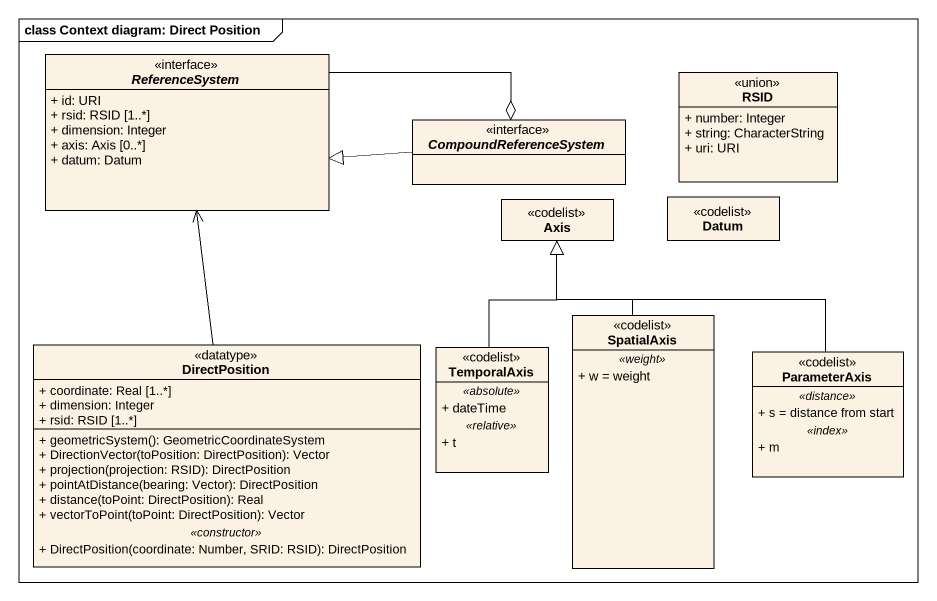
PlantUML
@startuml
mainframe class Context diagram: Direct Position
hide circle
hide empty members
skinparam classAttributeIconSize 0
interface ReferenceSystem {
  + id: URI
  + rsid: RSID [1..*]
  + dimension: Integer
  + axis: Axis [0..*]
  + datum: Datum
}
interface CompoundReferenceSystem
class RSID <<union>> {
  + number: Integer
  + string: CharacterString
  + uri: URI
}
class Axis <<codelist>>
class Datum <<codelist>>
class SpatialAxis <<codelist>> {
  .. <<weight>> ..
  + w = weight
}
class DirectPosition <<datatype>> {
  + coordinate: Real [1..*]
  + dimension: Integer
  + rsid: RSID [1..*]
  --
  + geometricSystem(): GeometricCoordinateSystem
  + DirectionVector(toPosition: DirectPosition): Vector
  + projection(projection: RSID): DirectPosition
  + pointAtDistance(bearing: Vector): DirectPosition
  + distance(toPoint: DirectPosition): Real
  + vectorToPoint(toPoint: DirectPosition): Vector
  .. <<constructor>> ..
  + DirectPosition(coordinate: Number, SRID: RSID): DirectPosition
}
class TemporalAxis <<codelist>> {
  .. <<absolute>> ..
  + dateTime
  .. <<relative>> ..
  + t
}
class ParameterAxis <<codelist>> {
  .. <<distance>> ..
  + s = distance from start
  .. <<index>> ..
  + m
}
ReferenceSystem -right-o CompoundReferenceSystem
CompoundReferenceSystem -left-|> ReferenceSystem
SpatialAxis -up-|> Axis
DirectPosition -up-> ReferenceSystem
TemporalAxis -up-|> Axis
ParameterAxis -up-|> Axis
@enduml
